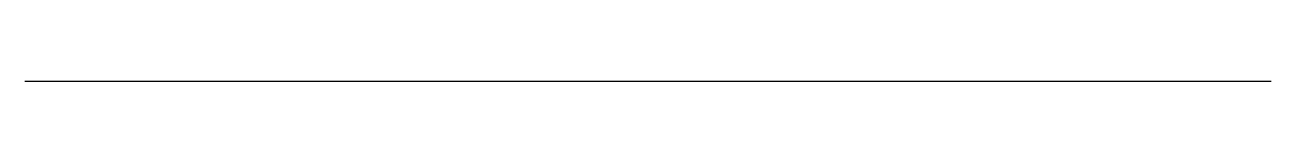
# Model space of a CAD drawing. Header units: millimetres. Extents: x 83 to 95, y 50 to 50.
import ezdxf

# ---------------------------------------------------------------- set-up
doc = ezdxf.new("R2010")
doc.units = ezdxf.units.MM

msp = doc.modelspace()

# ---------------------------------------------------------------- linework, layer by layer
at = {"extrusion": (0, -1, 0)}
msp.add_line((83, 50), (95, 50), dxfattribs=at)

doc.saveas('drawing.dxf')
